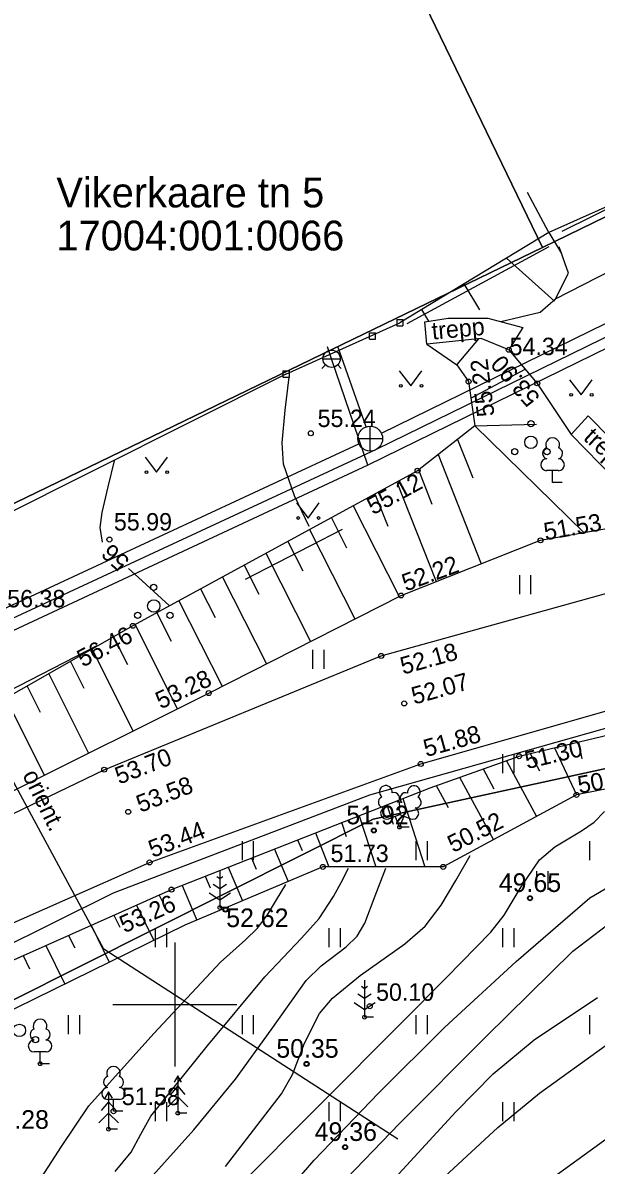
# Model space of a CAD drawing. Extents: x 643243 to 644029, y 6457933 to 6458373.
# Drawn here: x 643743.88 to 643766.98, y 6458293.53 to 6458339.51 of the extents above; entities that cross this region are included whole.
import ezdxf

# ---------------------------------------------------------------- set-up
doc = ezdxf.new("R2010")
doc.units = 0
for name, color, linetype in [('AED', 7, 'Continuous'), ('HALJASTUS', 7, 'Continuous'), ('HORISONTAAL', 7, 'Continuous'), ('KKAEV', 7, 'Continuous'), ('KORGUS', 7, 'Continuous'), ('KORGUS-EH2000', 7, 'Continuous'), ('KTRASS', 7, 'Continuous'), ('MOOTMPUNKT', 7, 'Continuous'), ('MPKAABEL', 7, 'Continuous'), ('PIIR', 7, 'Continuous'), ('PUU', 7, 'Continuous'), ('RELJEEF', 7, 'Continuous'), ('TEE', 7, 'Continuous'), ('VKAEV', 7, 'Continuous'), ('VORK', 7, 'Continuous'), ('VTRASS', 7, 'Continuous')]:
    doc.layers.add(name, color=color, linetype=linetype)

# ---------------------------------------------------------------- blocks, each defined once
blk = doc.blocks.new('VARPOS')
at = {"layer": 'AED'}
for p, q in [((-0.25, 0.25), (-0.25, -0.25)), ((-0.25, 0.25), (0.25, 0.25)), ((0.25, 0.25), (0.25, -0.25)), ((-0.25, -0.25), (0.25, -0.25))]:
    blk.add_line(p, q, dxfattribs=at)
blk = doc.blocks.new('RING02')
at = {"layer": 'KORGUS'}
blk.add_circle((0, 0), 0.2, dxfattribs=at)

msp = doc.modelspace()

# ---------------------------------------------------------------- linework, layer by layer
at = {"layer": 'AED'}
for p, q in [((643757.842, 6458327.032), (643758.092, 6458327.032)), ((643757.842, 6458326.782), (643757.842, 6458327.032)), ((643757.842, 6458326.782), (643758.092, 6458326.782)), ((643758.092, 6458326.782), (643758.092, 6458327.032)), ((643754.478, 6458325.373), (643733.708, 6458314.963))]:
    msp.add_line(p, q, dxfattribs=at)
for points in [[(643782.451, 6458338.816), (643765.072, 6458331.066), (643759.066, 6458327.438)], [(643765.072, 6458331.066), (643764.209, 6458332.679)]]:
    msp.add_lwpolyline(points, dxfattribs=at)
at = {"layer": 'HALJASTUS'}
for p, q in [((643781.733, 6458339.072), (643765.595, 6458331.109)), ((643765.067, 6458330.493), (643759.346, 6458327.389)), ((643754.478, 6458325.373), (643759.066, 6458327.438)), ((643759.046, 6458325.507), (643759.509, 6458324.9)), ((643759.509, 6458324.9), (643759.955, 6458325.507)), ((643765.905, 6458325.144), (643766.368, 6458324.537)), ((643766.368, 6458324.537), (643766.814, 6458325.144)), ((643748.801, 6458322.032), (643749.264, 6458321.426)), ((643749.264, 6458321.426), (643749.71, 6458322.032)), ((643754.904, 6458320.184), (643755.368, 6458319.578)), ((643755.368, 6458319.578), (643755.813, 6458320.184)), ((643756.74, 6458319.118), (643752.838, 6458317.097)), ((643763.883, 6458317.278), (643763.883, 6458316.517)), ((643764.338, 6458317.278), (643764.338, 6458316.517)), ((643739.476, 6458310.643), (643746.866, 6458314.452)), ((643755.548, 6458314.268), (643755.548, 6458313.507)), ((643756.003, 6458314.268), (643756.003, 6458313.507)), ((643763.208, 6458310.069), (643763.208, 6458309.308)), ((643763.663, 6458310.069), (643763.663, 6458309.308)), ((643752.708, 6458306.569), (643752.708, 6458305.808)), ((643753.163, 6458306.569), (643753.163, 6458305.808)), ((643759.708, 6458306.569), (643759.708, 6458305.808)), ((643760.163, 6458306.569), (643760.163, 6458305.808)), ((643766.708, 6458306.569), (643766.708, 6458305.808)), ((643764.576, 6458305.37), (643764.576, 6458304.609)), ((643765.031, 6458305.37), (643765.031, 6458304.609)), ((643749.208, 6458303.069), (643749.208, 6458302.308)), ((643749.663, 6458303.069), (643749.663, 6458302.308)), ((643756.208, 6458303.069), (643756.208, 6458302.308)), ((643756.663, 6458303.069), (643756.663, 6458302.308)), ((643763.208, 6458303.069), (643763.208, 6458302.308)), ((643763.663, 6458303.069), (643763.663, 6458302.308)), ((643745.708, 6458299.569), (643745.708, 6458298.808)), ((643746.163, 6458299.569), (643746.163, 6458298.808)), ((643752.708, 6458299.569), (643752.708, 6458298.808)), ((643753.163, 6458299.569), (643753.163, 6458298.808)), ((643759.708, 6458299.569), (643759.708, 6458298.808)), ((643760.163, 6458299.569), (643760.163, 6458298.808)), ((643766.708, 6458299.569), (643766.708, 6458298.808)), ((643749.208, 6458296.069), (643749.208, 6458295.308)), ((643749.663, 6458296.069), (643749.663, 6458295.308)), ((643756.208, 6458296.069), (643756.208, 6458295.308)), ((643756.663, 6458296.069), (643756.663, 6458295.308)), ((643763.208, 6458296.069), (643763.208, 6458295.308)), ((643763.663, 6458296.069), (643763.663, 6458295.308))]:
    msp.add_line(p, q, dxfattribs=at)
for centre in [(643759.108, 6458324.9), (643759.937, 6458324.9), (643765.967, 6458324.537), (643766.796, 6458324.537), (643748.863, 6458321.426), (643749.692, 6458321.426), (643754.967, 6458319.578), (643755.795, 6458319.578)]:
    msp.add_circle(centre, 0.055, dxfattribs=at)
at = {"layer": 'HORISONTAAL'}
for points in [[(643765.34, 6458328.402), (643767.599, 6458329.553), (643769.859, 6458330.705), (643773.025, 6458332.046), (643776.212, 6458333.339), (643778.08, 6458334.349), (643780.781, 6458336.064), (643783.542, 6458337.659), (643785.798, 6458338.655), (643789.266, 6458339.971), (643792.708, 6458341.37), (643797.516, 6458343.542), (643799.78, 6458344.841), (643800.823, 6458345.606), (643801.784, 6458346.474), (643803.203, 6458347.904), (643804.621, 6458349.335)], [(643755.41, 6458319.237), (643754.818, 6458320.476), (643754.377, 6458321.741), (643754.324, 6458322.599), (643754.45, 6458323.921), (643754.603, 6458325.248)], [(643747.09, 6458318.611), (643746.994, 6458319.2), (643747.072, 6458319.799), (643747.318, 6458320.837), (643747.565, 6458321.875)], [(643749.772, 6458316.056), (643748.536, 6458317.18), (643748.13, 6458317.549)], [(643752.461, 6458292.563), (643755.805, 6458295.915), (643759.149, 6458299.267), (643760.946, 6458301.086), (643762.734, 6458302.915), (643763.276, 6458303.599), (643763.949, 6458304.739), (643764.692, 6458305.82), (643765.312, 6458306.345), (643766.387, 6458306.984), (643766.892, 6458307.337), (643767.313, 6458307.772)], [(643752.042, 6458293.483), (643754.302, 6458296.408), (643754.74, 6458297.182), (643755.232, 6458298.443), (643755.834, 6458299.632), (643756.36, 6458300.249), (643757.472, 6458301.17), (643759.274, 6458302.438), (643760.081, 6458303.15), (643760.729, 6458303.992), (643761.317, 6458304.991), (643761.905, 6458305.99)], [(643747.603, 6458293.282), (643748.237, 6458294.06), (643748.632, 6458294.783), (643749.034, 6458295.498), (643751.306, 6458298.325), (643753.621, 6458301.115), (643755.104, 6458302.664), (643755.814, 6458303.459), (643756.398, 6458304.34), (643756.699, 6458304.914), (643756.999, 6458305.489)], [(643748.99, 6458292.983), (643750.764, 6458294.947), (643752.443, 6458296.992), (643753.884, 6458298.973), (643755.299, 6458300.968), (643755.891, 6458301.549), (643756.909, 6458302.318), (643757.345, 6458302.749), (643757.651, 6458303.267), (643758.075, 6458304.375), (643758.498, 6458305.484)], [(643744.361, 6458292.619), (643745.43, 6458294.289), (643746.53, 6458295.925), (643749.159, 6458298.837), (643751.845, 6458301.696), (643752.846, 6458302.604), (643753.329, 6458303.071), (643753.731, 6458303.601), (643754.1, 6458304.217), (643754.469, 6458304.833)], [(643753.117, 6458290.842), (643755.609, 6458293.734), (643758.209, 6458296.43), (643760.861, 6458299.079), (643763.756, 6458301.728), (643766.723, 6458304.285), (643767.563, 6458304.791)], [(643754.084, 6458290.055), (643759.057, 6458295.213), (643762.527, 6458298.703), (643766.036, 6458302.15), (643767.45, 6458303.222)], [(643758.426, 6458292.519), (643761.329, 6458295.682), (643762.833, 6458297.207), (643764.48, 6458298.577), (643767.033, 6458300.278)], [(643760.883, 6458293.069), (643763.01, 6458295.053), (643764.698, 6458296.425), (643767.346, 6458298.332)], [(643764.593, 6458292.562), (643767.805, 6458294.897)]]:
    msp.add_lwpolyline(points, dxfattribs=at)
at = {"layer": 'KKAEV'}
for p, q in [((643757.872, 6458322.274), (643757.872, 6458323.274)), ((643757.372, 6458322.774), (643758.372, 6458322.774))]:
    msp.add_line(p, q, dxfattribs=at)
msp.add_circle((643757.872, 6458322.774), 0.5, dxfattribs=at)
at = {"layer": 'KORGUS-EH2000'}
for centre in [(643761.838, 6458325.073), (643755.481, 6458322.989), (643759.783, 6458321.483), (643747.365, 6458318.711), (643764.736, 6458318.681), (643759.115, 6458316.46), (643748.31, 6458315.239), (643758.318, 6458314.027), (643751.366, 6458312.532), (643759.246, 6458312.114), (643759.912, 6458309.681), (643763.873, 6458309.992), (643747.157, 6458309.449), (643766.184, 6458308.434), (643748.125, 6458307.752), (643758.019, 6458307.001), (643748.983, 6458305.716), (643755.968, 6458305.536), (643760.816, 6458305.537), (643749.867, 6458304.623), (643764.311, 6458304.277), (643752.041, 6458303.817), (643757.857, 6458299.928), (643755.31, 6458297.606), (643747.53, 6458295.702), (643756.86, 6458294.257)]:
    msp.add_circle(centre, 0.1, dxfattribs=at)
at = {"layer": 'KTRASS'}
for p, q in [((643758.322, 6458322.994), (643787.167, 6458337.088)), ((643757.706, 6458323.246), (643756.566, 6458326.484)), ((643734.759, 6458312.05), (643757.419, 6458322.564))]:
    msp.add_line(p, q, dxfattribs=at)
msp.add_lwpolyline([(643818.611, 6458351.392), (643814.336, 6458351.846), (643787.835, 6458336.858), (643758.083, 6458322.321), (643734.516, 6458311.386), (643717.787, 6458301.518), (643706.852, 6458296.129), (643691.802, 6458288.111), (643681.237, 6458282.443), (643678.005, 6458281.235)], dxfattribs=at)
at = {"layer": 'MOOTMPUNKT'}
for centre in [(643758.019, 6458307.001), (643759.056, 6458307.14), (643764.311, 6458304.277), (643751.814, 6458303.9), (643752.041, 6458303.817), (643757.646, 6458299.484), (643744.572, 6458297.616), (643755.31, 6458297.606), (643750.12, 6458295.628), (643747.333, 6458294.98), (643756.86, 6458294.257)]:
    msp.add_circle(centre, 0.075, dxfattribs=at)
at = {"layer": 'MPKAABEL'}
for points in [[(643758.982, 6458294.58), (643747.143, 6458302.23), (643739.329, 6458316.659)], [(643621.881, 6458239.373), (643621.619, 6458240.041), (643628.961, 6458243.666), (643636.321, 6458247.189), (643644.148, 6458250.955), (643652.567, 6458255.1), (643658.142, 6458258.331), (643667.752, 6458263.571), (643670.649, 6458265.062), (643680.444, 6458270.085), (643691.14, 6458274.921), (643702.806, 6458281.499), (643711.307, 6458285.675), (643719.173, 6458289.615), (643727.562, 6458294.618), (643734.701, 6458298.229), (643738.063, 6458299.803), (643747.529, 6458304.486), (643757.853, 6458308.443), (643771.643, 6458312.332)]]:
    msp.add_lwpolyline(points, dxfattribs=at)
at = {"layer": 'PIIR'}
for points in [[(643850.382, 6458333.443), (643834.5, 6458327.04), (643809.94, 6458318.75), (643757.99, 6458307.46), (643667.02, 6458261.82), (643661.29, 6458280.4), (643674.8, 6458286.93), (643697.3, 6458297.82), (643719.8, 6458308.7), (643742.31, 6458319.59), (643764.81, 6458330.47), (643787.35, 6458341.44), (643809.83, 6458352.18), (643832.32, 6458363.15), (643843.81, 6458339.41), (643848.188, 6458341.175)], [(643776.927, 6458362.839), (643783.86, 6458348.57), (643787.35, 6458341.44), (643764.81, 6458330.47), (643754.144, 6458352.51)], [(643754.144, 6458352.51), (643764.81, 6458330.47), (643742.31, 6458319.59), (643731.691, 6458341.518)], [(643524.52, 6458192.86), (643577.63, 6458217.12), (643596.21, 6458180.5), (643640.7, 6458203.32), (643682.1, 6458226.44), (643667.02, 6458261.82), (643757.99, 6458307.46), (643809.94, 6458318.75)]]:
    msp.add_lwpolyline(points, dxfattribs=at)
at = {"layer": 'PUU'}
for p, q in [((643765.462, 6458321.484), (643764.982, 6458321.484)), ((643765.222, 6458321.009), (643765.222, 6458321.484)), ((643765.602, 6458321.009), (643765.222, 6458321.009)), ((643758.616, 6458307.475), (643759.061, 6458307.65)), ((643759.056, 6458307.14), (643758.881, 6458307.58)), ((643759.056, 6458307.14), (643759.236, 6458307.58)), ((643759.061, 6458307.65), (643759.501, 6458307.47)), ((643759.436, 6458307.14), (643759.056, 6458307.14)), ((643751.814, 6458305.05), (643751.69, 6458305.133)), ((643751.814, 6458305.4), (643751.814, 6458303.9)), ((643751.938, 6458305.133), (643751.814, 6458305.05)), ((643751.814, 6458304.65), (643751.547, 6458304.828)), ((643752.081, 6458304.828), (643751.814, 6458304.65)), ((643751.39, 6458304.489), (643751.814, 6458304.207)), ((643751.814, 6458304.207), (643752.238, 6458304.489)), ((643752.174, 6458303.9), (643751.814, 6458303.9)), ((643757.646, 6458300.984), (643757.646, 6458299.484)), ((643757.646, 6458300.634), (643757.522, 6458300.717)), ((643757.77, 6458300.717), (643757.646, 6458300.634)), ((643757.222, 6458300.073), (643757.646, 6458299.791)), ((643757.646, 6458300.234), (643757.379, 6458300.412)), ((643757.913, 6458300.412), (643757.646, 6458300.234)), ((643757.646, 6458299.791), (643758.07, 6458300.073)), ((643758.006, 6458299.484), (643757.646, 6458299.484)), ((643744.812, 6458298.091), (643744.332, 6458298.091)), ((643744.572, 6458297.616), (643744.572, 6458298.091)), ((643744.952, 6458297.616), (643744.572, 6458297.616)), ((643750.12, 6458297.128), (643749.97, 6458296.878)), ((643750.27, 6458296.878), (643750.12, 6458297.128)), ((643750.12, 6458297.128), (643750.12, 6458295.628)), ((643747.333, 6458296.48), (643747.183, 6458296.23)), ((643747.483, 6458296.23), (643747.333, 6458296.48)), ((643747.333, 6458296.48), (643747.333, 6458294.98)), ((643750.12, 6458296.728), (643749.82, 6458296.378)), ((643750.42, 6458296.378), (643750.12, 6458296.728)), ((643747.333, 6458296.08), (643747.033, 6458295.73)), ((643747.77, 6458296.177), (643747.29, 6458296.177)), ((643747.633, 6458295.73), (643747.333, 6458296.08)), ((643747.53, 6458295.702), (643747.53, 6458296.177)), ((643750.12, 6458296.278), (643749.72, 6458295.878)), ((643750.52, 6458295.878), (643750.12, 6458296.278)), ((643747.333, 6458295.63), (643746.933, 6458295.23)), ((643747.733, 6458295.23), (643747.333, 6458295.63)), ((643747.91, 6458295.702), (643747.53, 6458295.702)), ((643750.48, 6458295.628), (643750.12, 6458295.628)), ((643747.693, 6458294.98), (643747.333, 6458294.98))]:
    msp.add_line(p, q, dxfattribs=at)
msp.add_lwpolyline([(643759.061, 6458308.145), (643759.041, 6458308.07), (643759.041, 6458308.05), (643759.051, 6458308.02), (643759.071, 6458307.985), (643759.076, 6458307.965), (643759.061, 6458307.93), (643759.036, 6458307.88), (643759.031, 6458307.855), (643759.036, 6458307.84), (643759.046, 6458307.81), (643759.081, 6458307.75), (643759.086, 6458307.73), (643759.081, 6458307.71), (643759.066, 6458307.675), (643759.061, 6458307.65)], dxfattribs=at)
for centre, radius in [((643764.348, 6458323.375), 0.125), ((643764.348, 6458322.625), 0.25), ((643763.698, 6458322.25), 0.125), ((643764.998, 6458322.25), 0.125), ((643749.153, 6458316.789), 0.125), ((643749.153, 6458316.039), 0.25), ((643748.503, 6458315.664), 0.125), ((643749.803, 6458315.664), 0.125), ((643743.737, 6458298.956), 0.25), ((643744.387, 6458298.581), 0.125)]:
    msp.add_circle(centre, radius, dxfattribs=at)
for centre, radius, start, end in [((643765.222, 6458322.529), 0.277, 332.5799, 207.4201), ((643765.052, 6458322.182), 0.233, 109.0217, 253.1415), ((643765.392, 6458322.182), 0.233, 286.8508, 70.9859), ((643764.985, 6458321.721), 0.238, 90.0016, 269.3953), ((643765.459, 6458321.721), 0.238, 270.6047, 89.9984), ((643758.499, 6458308.554), 0.256, 111.5027, 232.5173), ((643758.499, 6458308.554), 0.256, 350.4856, 111.5002), ((643759.635, 6458308.545), 0.256, 67.6168, 188.6314), ((643759.635, 6458308.545), 0.256, 306.5997, 67.6143), ((643758.425, 6458308.143), 0.224, 111.4304, 274.4987), ((643758.834, 6458308.304), 0.224, 308.5041, 111.5725), ((643759.297, 6458308.299), 0.225, 67.7016, 230.5126), ((643759.702, 6458308.133), 0.224, 264.6183, 67.6866), ((643758.53, 6458307.698), 0.237, 111.5014, 291.5004), ((643759.06, 6458307.907), 0.237, 66.7655, 111.5015), ((643759.591, 6458307.69), 0.237, 247.6166, 67.6155), ((643744.572, 6458299.136), 0.277, 332.5799, 207.4201), ((643744.402, 6458298.789), 0.233, 109.0217, 253.1415), ((643744.742, 6458298.789), 0.233, 286.8508, 70.9859), ((643744.335, 6458298.328), 0.238, 90.0016, 269.3953), ((643744.809, 6458298.328), 0.238, 270.6047, 89.9984), ((643747.53, 6458297.222), 0.277, 332.5799, 207.4201), ((643747.36, 6458296.875), 0.233, 109.0217, 253.1415), ((643747.7, 6458296.875), 0.233, 286.8508, 70.9859), ((643747.293, 6458296.414), 0.238, 90.0016, 269.3953), ((643747.767, 6458296.414), 0.238, 270.6047, 89.9984)]:
    msp.add_arc(centre, radius, start, end, dxfattribs=at)
at = {"layer": 'RELJEEF'}
for p, q in [((643765.072, 6458331.066), (643765.584, 6458330.219)), ((643763.36, 6458330.032), (643765.294, 6458328.311)), ((643761.648, 6458328.998), (643762.277, 6458327.958)), ((643759.936, 6458327.964), (643760.217, 6458327.499)), ((643761.373, 6458325.757), (643762.244, 6458326.787)), ((643761.932, 6458324.396), (643764.121, 6458325.567)), ((643762.086, 6458323.288), (643764.57, 6458323.356)), ((643762.086, 6458323.288), (643766.486, 6458318.996)), ((643761.392, 6458322.744), (643762.006, 6458321.192)), ((643760.605, 6458322.128), (643762.341, 6458317.735)), ((643759.818, 6458321.511), (643760.362, 6458320.135)), ((643758.944, 6458321.026), (643760.528, 6458317.018)), ((643758.066, 6458320.548), (643758.579, 6458319.25)), ((643757.187, 6458320.07), (643759.037, 6458316.421)), ((643756.309, 6458319.592), (643756.921, 6458318.384)), ((643755.431, 6458319.114), (643757.254, 6458315.517)), ((643754.552, 6458318.636), (643755.156, 6458317.446)), ((643753.674, 6458318.158), (643755.471, 6458314.613)), ((643752.796, 6458317.68), (643753.39, 6458316.507)), ((643751.917, 6458317.202), (643753.688, 6458313.709)), ((643751.039, 6458316.724), (643751.625, 6458315.568)), ((643750.161, 6458316.246), (643751.905, 6458312.805)), ((643749.282, 6458315.768), (643749.851, 6458314.627)), ((643748.404, 6458315.29), (643750.093, 6458311.898)), ((643747.534, 6458314.797), (643748.089, 6458313.682)), ((643746.665, 6458314.302), (643748.306, 6458311.008)), ((643745.796, 6458313.807), (643746.335, 6458312.726)), ((643744.927, 6458313.312), (643746.518, 6458310.118)), ((643744.058, 6458312.817), (643744.58, 6458311.769)), ((643743.189, 6458312.322), (643744.731, 6458309.227)), ((643765.292, 6458310.33), (643766.184, 6458308.434)), ((643766.265, 6458310.561), (643766.399, 6458309.884)), ((643763.363, 6458309.811), (643764.575, 6458307.566)), ((643764.319, 6458310.098), (643764.691, 6458309.409)), ((643762.42, 6458309.478), (643762.848, 6458308.684)), ((643760.535, 6458308.811), (643761.012, 6458307.926)), ((643761.477, 6458309.144), (643762.836, 6458306.627)), ((643758.548, 6458308.039), (643758.801, 6458307.257)), ((643759.183, 6458308.289), (643760.073, 6458305.537)), ((643757.427, 6458307.598), (643758.093, 6458305.536)), ((643756.716, 6458307.34), (643756.903, 6458306.763)), ((643754.948, 6458306.622), (643755.129, 6458306.193)), ((643755.671, 6458306.907), (643756.208, 6458305.536)), ((643754.018, 6458306.256), (643754.57, 6458304.947)), ((643753.087, 6458305.89), (643753.274, 6458305.446)), ((643751.226, 6458305.158), (643751.419, 6458304.699)), ((643752.156, 6458305.524), (643752.727, 6458304.17)), ((643750.295, 6458304.792), (643750.885, 6458303.393)), ((643749.374, 6458304.404), (643749.6, 6458303.942)), ((643748.46, 6458303.998), (643749.156, 6458302.578)), ((643747.546, 6458303.592), (643747.784, 6458303.107)), ((643746.632, 6458303.186), (643747.362, 6458301.698)), ((643744.805, 6458302.374), (643745.567, 6458300.818)), ((643745.718, 6458302.78), (643745.967, 6458302.273)), ((643743.891, 6458301.968), (643744.151, 6458301.438))]:
    msp.add_line(p, q, dxfattribs=at)
for points in [[(643763.142, 6458327.484), (643764.718, 6458327.857), (643765.34, 6458328.402), (643765.862, 6458329.436), (643765.487, 6458330.491)], [(643760.159, 6458326.579), (643761.362, 6458325.744), (643761.838, 6458325.073), (643762.086, 6458323.288), (643759.783, 6458321.483), (643748.31, 6458315.239), (643734.803, 6458307.546), (643724.765, 6458302.038), (643714.013, 6458295.712)], [(643763.456, 6458326.349), (643764.604, 6458324.998), (643765.975, 6458322.937)], [(643680.943, 6458283.014), (643678.806, 6458281.943), (643678.626, 6458280.295), (643679.003, 6458278.718), (643681.945, 6458277.656), (643681.985, 6458277.576), (643683.54, 6458277.619), (643684.941, 6458278.27), (643688.704, 6458280.204), (643700.007, 6458286.304), (643709.269, 6458290.957), (643724.302, 6458298.923), (643725.556, 6458299.817), (643735.426, 6458304.593), (643751.366, 6458312.532), (643759.115, 6458316.46), (643764.736, 6458318.681), (643767.931, 6458319.256), (643768.764, 6458318.745)], [(643721.691, 6458290.672), (643726.542, 6458294.391), (643727.909, 6458294.443), (643737.563, 6458299.156), (643749.867, 6458304.623), (643760.292, 6458308.725), (643763.873, 6458309.992), (643770.568, 6458311.586)], [(643771.489, 6458309.483), (643766.184, 6458308.434), (643760.816, 6458305.537), (643755.968, 6458305.536), (643750.407, 6458303.192), (643738.307, 6458297.257), (643728.842, 6458292.316)]]:
    msp.add_lwpolyline(points, dxfattribs=at)
at = {"layer": 'TEE'}
for points in [[(643764.019, 6458327.252), (643763.456, 6458326.349), (643762.343, 6458326.797), (643760.159, 6458326.579), (643760.069, 6458327.476), (643761.012, 6458327.626), (643762.615, 6458327.624)], [(643768.764, 6458318.745), (643769.726, 6458319.044), (643769.077, 6458320.896), (643768.444, 6458321.884), (643766.655, 6458323.692), (643765.975, 6458322.937), (643767.701, 6458321.17), (643768.29, 6458320.515)]]:
    msp.add_lwpolyline(points, close=True, dxfattribs=at)
for points in [[(643563.235, 6458216.315), (643583.992, 6458226.549), (643604.639, 6458237.062), (643622.946, 6458246.277), (643642.475, 6458255.973), (643661.183, 6458265.463), (643681.933, 6458275.87), (643688.918, 6458279.648), (643700.329, 6458285.786), (643709.425, 6458290.596), (643724.498, 6458298.551), (643728.686, 6458300.546), (643735.678, 6458303.93), (643747.157, 6458309.449), (643758.318, 6458314.027), (643770.126, 6458317.301)], [(643544.505, 6458203.314), (643564.698, 6458212.554), (643586.228, 6458222.567), (643606.014, 6458232.841), (643624.567, 6458242.682), (643644.164, 6458252.321), (643662.821, 6458262.175), (643684.448, 6458272.601), (643690.761, 6458276.054), (643702.117, 6458282.003), (643711.31, 6458286.847), (643726.688, 6458294.918), (643730.487, 6458297.262), (643737.015, 6458300.424), (643748.983, 6458305.716), (643759.912, 6458309.681), (643771.154, 6458312.885)]]:
    msp.add_lwpolyline(points, dxfattribs=at)
at = {"layer": 'VKAEV'}
for p, q in [((643755.966, 6458325.988), (643756.666, 6458325.989)), ((643756.069, 6458325.741), (643755.929, 6458325.601)), ((643756.564, 6458325.741), (643756.704, 6458325.602))]:
    msp.add_line(p, q, dxfattribs=at)
msp.add_circle((643756.316, 6458325.988), 0.35, dxfattribs=at)
at = {"layer": 'VORK'}
for p, q in [((643750, 6458302.5), (643750, 6458297.5)), ((643747.5, 6458300), (643752.5, 6458300))]:
    msp.add_line(p, q, dxfattribs=at)
at = {"layer": 'VTRASS'}
for points in [[(643812.924, 6458354.277), (643814.427, 6458351.403), (643787.561, 6458336.279), (643757.773, 6458321.702), (643734.389, 6458310.812), (643717.992, 6458301.139), (643713.975, 6458299.16), (643707.048, 6458295.747), (643692.005, 6458287.732), (643681.415, 6458282.051), (643678.23, 6458280.845), (643672.648, 6458277.666), (643641.43, 6458259.89), (643640.572, 6458259.378), (643618.102, 6458245.981), (643611.621, 6458242.353), (643584.31, 6458227.062), (643578.527, 6458223.744), (643578.368, 6458223.685), (643578.013, 6458223.554), (643572.19, 6458221.406), (643549.436, 6458210.333), (643529.907, 6458203.78)], [(643757.773, 6458321.702), (643756.316, 6458325.988), (643756.156, 6458326.462)]]:
    msp.add_lwpolyline(points, dxfattribs=at)

# ---------------------------------------------------------------- block references
at = {"layer": 'AED', "xscale": 0.5, "yscale": 0.5}
for p in [(643759.066, 6458327.438), (643754.478, 6458325.373)]:
    msp.add_blockref('VARPOS', p, dxfattribs=at)
at = {"layer": 'KORGUS-EH2000', "xscale": 0.5, "yscale": 0.5}
for p in [(643763.456, 6458326.349), (643764.604, 6458324.998)]:
    msp.add_blockref('RING02', p, dxfattribs=at)

# ---------------------------------------------------------------- texts
at = {"layer": 'HORISONTAAL'}
msp.add_text('56', height=0.7, rotation=137.0829, dxfattribs=at).set_placement((643748.221, 6458317.888))
at = {"layer": 'KORGUS-EH2000'}
for s, height, p in [(' 54.34', 0.7, (643763.229, 6458326.134)), ('55.24', 0.7, (643755.754, 6458323.24)), ('55.99', 0.7, (643747.546, 6458319.077)), ('56.38', 0.7, (643743.248, 6458315.984)), ('51.92', 0.75, (643756.911, 6458307.251)), ('51.73', 0.7, (643756.276, 6458305.734)), ('49.65', 0.75, (643763.055, 6458304.527)), ('52.62', 0.75, (643752.071, 6458303.113)), ('50.10', 0.7, (643758.109, 6458300.147)), ('50.35', 0.75, (643754.091, 6458297.856)), ('51.58', 0.7, (643747.864, 6458295.949)), ('52.28', 0.75, (643742.417, 6458294.994)), ('49.36', 0.75, (643755.635, 6458294.507))]:
    msp.add_text(s, height=height, dxfattribs=at).set_placement(p)
for s, rotation, p in [('55.22', 97.1905, (643762.884, 6458323.698)), (' 53.90', 131.477, (643764.924, 6458324.252)), ('55.12', 28.5658, (643757.989, 6458319.687)), ('51.53', 9.91, (643764.931, 6458318.679)), ('52.22', 20.3341, (643759.309, 6458316.616)), ('56.46', 27.2996, (643746.29, 6458313.558)), ('52.18', 15.5546, (643759.198, 6458313.271)), ('53.28', 25.3116, (643749.433, 6458311.871)), ('52.07', 15.5546, (643759.646, 6458312.066)), ('51.88', 15.5546, (643760.131, 6458309.955)), ('51.30', 13.1855, (643764.194, 6458309.471)), ('53.70', 21.1461, (643747.757, 6458308.845)), ('50.26', 10.1247, (643766.297, 6458308.483)), ('53.58', 21.1461, (643748.616, 6458307.712)), ('50.52', 27.0171, (643761.217, 6458306.092)), ('53.44', 21.1461, (643749.105, 6458305.898)), ('53.26', 23.9774, (643747.97, 6458302.861))]:
    msp.add_text(s, height=0.7, rotation=rotation, dxfattribs=at).set_placement(p)
at = {"layer": 'MPKAABEL'}
msp.add_text('orient.', height=0.7, rotation=296.0138, dxfattribs=at).set_placement((643743.847, 6458309.242))
at = {"layer": 'PIIR'}
for s, p in [('Vikerkaare tn 5', (643745.229, 6458332.08)), ('17004:001:0066', (643745.229, 6458330.347))]:
    msp.add_text(s, height=1.2, dxfattribs=at).set_placement(p)
at = {"layer": 'TEE'}
for rotation, p in [(5.2864, (643760.385, 6458326.756)), (317.5173, (643766.424, 6458322.761))]:
    msp.add_text('trepp', height=0.7, rotation=rotation, dxfattribs=at).set_placement(p)

doc.saveas('drawing.dxf')
